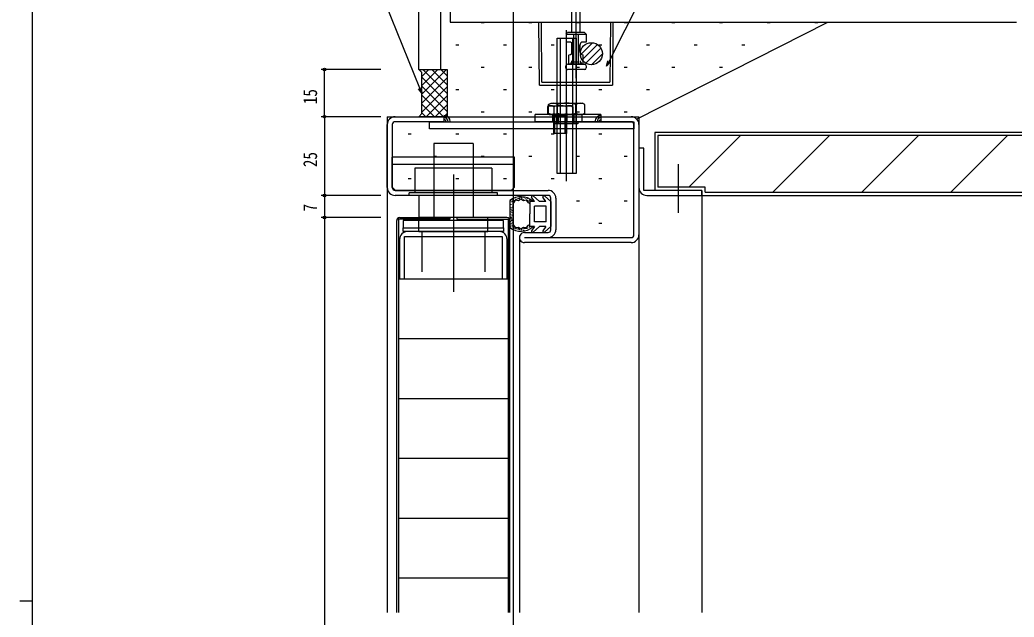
# Model space of a CAD drawing. Units: millimetres, scale not verified. Extents: x -567 to 567, y -403 to 403.
# Drawn here: x -566.7 to -250.7, y 18.9 to 208.6 of the extents above; entities that cross this region are included whole.
import ezdxf
from ezdxf.enums import TextEntityAlignment as Align

# ---------------------------------------------------------------- set-up
doc = ezdxf.new("R2010")
doc.units = ezdxf.units.MM
doc.header["$LTSCALE"] = 2
for name, color, linetype in [('0-2_YKK_11', 7, 'Continuous'), ('0-3_YKK_12', 2, 'Continuous'), ('0-4_YKK_13', 4, 'Continuous'), ('0-5_YKK_D', 6, 'Continuous'), ('0-6_YKK_ZWAK', 7, 'Continuous'), ('0-7_YSS_K', 3, 'Continuous'), ('0-8_YSS_KE', 3, 'Continuous')]:
    doc.layers.add(name, color=color, linetype=linetype)
doc.styles.add('ＭＳ ゴシック', font='')
doc.styles.get('ＭＳ ゴシック').set_extended_font_data('MS Gothic')

msp = doc.modelspace()

# ---------------------------------------------------------------- linework, layer by layer
at = {"layer": '0-2_YKK_11'}
for p, q in [((-449.914, 155.314), (-449.914, 175.314)), ((-448.314, 175.314), (-448.314, 155.314)), ((-371.514, 140.314), (-371.514, 175.314)), ((-369.914, 175.314), (-369.914, 140.314)), ((-447.414, 154.414), (-398.814, 154.414)), ((-398.814, 152.814), (-447.414, 152.814)), ((-397.914, 141.915), (-397.914, 151.914)), ((-396.314, 151.914), (-396.314, 141.914)), ((-414.314, 141.315), (-443.514, 141.315)), ((-406.314, 141.015), (-398.814, 141.015)), ((-406.314, 139.414), (-372.414, 139.414)), ((-372.414, 137.814), (-406.314, 137.814))]:
    msp.add_line(p, q, dxfattribs=at)
for points in [[(-447.414, 177.814), (-431.914, 177.814), (-431.914, 176.214), (-447.414, 176.214)], [(-372.414, 176.214), (-381.914, 176.214), (-381.914, 177.814), (-372.414, 177.814)], [(-349.914, 154.425), (-368.314, 154.425), (-368.314, 167.825), (-369.914, 167.825), (-369.914, 155.325)], [(-367.414, 152.825), (-349.914, 152.825), (-349.914, 154.425)], [(-446.014, 138.815), (-446.014, 126.315), (-444.414, 126.315), (-444.414, 139.715)], [(-444.414, 139.715), (-413.414, 139.715), (-413.414, 126.315), (-411.814, 126.315), (-411.814, 138.815)]]:
    msp.add_lwpolyline(points, dxfattribs=at)
for points in [[(-413.014, 144.815), (-444.814, 144.815), (-444.814, 142.515), (-413.014, 142.515)], [(-444.814, 142.515), (-413.014, 142.515), (-413.014, 141.315), (-444.814, 141.315)]]:
    msp.add_lwpolyline(points, close=True, dxfattribs=at)
for centre, radius, start, end in [((-447.414, 175.314), 2.5, 89.99998, 180.00002), ((-372.414, 175.314), 2.5, 360, 89.99998), ((-447.414, 175.314), 0.9, 89.99998, 180.00002), ((-372.414, 175.314), 0.9, 360, 89.99998), ((-447.414, 155.314), 2.5, 179.99967, 270), ((-447.414, 155.314), 0.9, 180.00002, 270), ((-367.414, 155.325), 2.5, 180.00001, 269.99999), ((-398.814, 151.914), 2.5, 360, 89.99998), ((-398.814, 151.914), 0.9, 360, 89.99998), ((-443.514, 138.815), 2.5, 90.00001, 179.99999), ((-414.314, 138.815), 2.5, 0.00001, 89.99999), ((-406.314, 139.414), 1.6, 89.99946, 270), ((-398.814, 141.915), 0.9, 270.00099, 360), ((-398.814, 141.914), 2.5, 270, 360), ((-372.414, 140.314), 0.9, 270, 360), ((-372.414, 140.314), 2.5, 270, 360)]:
    msp.add_arc(centre, radius, start, end, dxfattribs=at)
at = {"layer": '0-3_YKK_12'}
for p, q in [((-409.914, 281.452), (-409.914, -194.766)), ((-449.914, 177.814), (-449.914, 20.365)), ((-449.914, 177.814), (-369.914, 177.814)), ((-369.914, 177.814), (-369.914, 20.365)), ((-439.914, 152.814), (-439.914, 145.814)), ((-349.914, 152.825), (-349.914, 20.365)), ((-407.914, 139.414), (-407.914, 20.365))]:
    msp.add_line(p, q, dxfattribs=at)
at = {"layer": '0-4_YKK_13'}
for p, q in [((-389.903, 190.025), (-389.903, 228.313)), ((-391.203, 204.519), (-391.203, 220.651)), ((-388.603, 204.519), (-388.603, 220.651)), ((-401.528, 187.814), (-401.703, 207.814)), ((-401.703, 207.814), (-378.168, 207.814)), ((-400.737, 188.814), (-400.903, 207.814)), ((-378.968, 207.814), (-379.134, 188.814)), ((-378.168, 207.814), (-378.343, 187.814)), ((-394.828, 159.819), (-394.828, 202.814)), ((-393.103, 204.019), (-392.603, 204.519)), ((-393.103, 204.019), (-393.103, 201.519)), ((-393.103, 204.019), (-386.703, 204.019)), ((-392.914, 157.319), (-392.914, 205.314)), ((-387.203, 204.519), (-392.603, 204.519)), ((-391, 202.814), (-391, 159.819)), ((-390.653, 194.519), (-390.653, 204.019)), ((-389.153, 194.519), (-389.153, 204.019)), ((-386.703, 204.019), (-387.203, 204.519)), ((-392.103, 201.519), (-393.103, 201.519)), ((-391.203, 198.083), (-391.203, 200.955)), ((-391.103, 198.519), (-391.103, 200.519)), ((-388.703, 198.519), (-388.703, 200.519)), ((-388.603, 198.083), (-388.603, 200.955)), ((-384.713, 201.3), (-388.513, 197.501)), ((-383.059, 200.709), (-387.921, 195.847)), ((-381.982, 199.541), (-386.753, 194.77)), ((-392.153, 194.519), (-392.153, 197.519)), ((-387.703, 197.519), (-387.653, 197.519)), ((-387.653, 194.519), (-387.653, 197.519)), ((-381.527, 197.751), (-384.963, 194.315)), ((-393.153, 193.319), (-393.153, 194.019)), ((-392.653, 194.519), (-387.153, 194.519)), ((-387.153, 192.819), (-392.653, 192.819)), ((-387.653, 194.519), (-392.153, 194.519)), ((-391.203, 195.519), (-391.203, 194.519)), ((-390.653, 195.269), (-389.153, 195.269)), ((-388.603, 195.519), (-388.603, 194.519)), ((-386.653, 194.019), (-386.653, 193.319)), ((-401.528, 187.814), (-378.343, 187.814)), ((-400.737, 188.814), (-379.134, 188.814)), ((-394.99, 183.76), (-394.99, 170.249)), ((-398.49, 181.314), (-399.032, 181.002)), ((-399.032, 181.002), (-399.032, 178.827)), ((-398.49, 181.314), (-391.49, 181.314)), ((-397.011, 181.002), (-397.011, 178.827)), ((-395.757, 178.961), (-395.757, 181.668)), ((-394.99, 181.014), (-394.99, 173.714)), ((-392.989, 173.014), (-392.989, 181.014)), ((-392.97, 181.002), (-392.97, 178.827)), ((-391.49, 181.314), (-390.949, 181.002)), ((-390.949, 181.002), (-390.949, 178.827)), ((-389.984, 178.961), (-389.984, 181.668)), ((-381.99, 178.514), (-402.953, 178.514)), ((-402.953, 176.214), (-402.953, 178.514)), ((-398.49, 178.514), (-399.032, 178.827)), ((-398.644, 178.961), (-397.87, 178.514)), ((-398.49, 178.514), (-391.49, 178.514)), ((-397.87, 178.514), (-387.87, 178.514)), ((-397.24, 176.214), (-397.24, 178.514)), ((-396.61, 178.134), (-396.99, 178.514)), ((-396.99, 176.576), (-396.99, 178.314)), ((-396.99, 178.134), (-392.99, 178.134)), ((-396.99, 172.514), (-396.99, 177.856)), ((-396.61, 172.514), (-396.61, 178.134)), ((-395.989, 175.514), (-395.989, 178.514)), ((-395.489, 175.514), (-395.489, 178.514)), ((-393.37, 178.134), (-392.99, 178.514)), ((-393.37, 172.514), (-393.37, 178.134)), ((-392.74, 176.214), (-392.74, 178.514)), ((-391.49, 178.514), (-390.949, 178.827)), ((-390.489, 175.514), (-390.489, 178.514)), ((-389.989, 178.514), (-389.989, 175.514)), ((-387.99, 176.214), (-387.99, 178.514)), ((-387.097, 178.961), (-387.87, 178.514)), ((-422.664, 169.314), (-422.664, 145.814)), ((-409.514, 164.914), (-448.314, 164.914)), ((-448.314, 155.314), (-448.314, 164.914)), ((-409.514, 155.414), (-409.514, 164.914)), ((-409.514, 162.614), (-448.314, 162.614)), ((-416.714, 161.514), (-441.114, 161.514)), ((-441.114, 161.514), (-441.114, 153.614)), ((-416.714, 161.514), (-416.714, 153.614)), ((-357.412, 162.764), (-357.412, 147.237)), ((-428.914, 159.403), (-428.914, 122.217)), ((-448.314, 155.414), (-447.314, 154.414)), ((-410.514, 154.414), (-409.514, 155.414)), ((-410.514, 154.414), (-447.314, 154.414)), ((-442.914, 152.814), (-442.914, 153.614)), ((-414.914, 153.614), (-442.914, 153.614)), ((-414.914, 152.814), (-442.914, 152.814)), ((-414.914, 152.814), (-414.914, 153.614)), ((-408.996, 151.521), (-408.996, 151.721)), ((-408.28, 151.724), (-408.28, 151.924)), ((-407.862, 151.747), (-407.862, 151.947)), ((-407.719, 152.046), (-407.719, 152.246)), ((-407.182, 152.081), (-407.182, 152.281)), ((-407.039, 151.879), (-407.039, 152.079)), ((-406.431, 152.034), (-406.431, 152.234)), ((-406.017, 151.676), (-406.017, 151.876)), ((-405.454, 151.618), (-405.454, 151.818)), ((-403.133, 150.914), (-404.035, 152.262)), ((-401.514, 150.914), (-403.593, 152.659)), ((-399.533, 150.914), (-400.435, 152.262)), ((-397.914, 150.914), (-399.993, 152.659)), ((-410.914, 151.157), (-410.914, 142.672)), ((-410.88, 150.519), (-410.88, 150.719)), ((-410.618, 150.948), (-410.618, 151.148)), ((-410.506, 149.838), (-410.506, 150.038)), ((-410.434, 148.927), (-410.434, 149.127)), ((-410.381, 148.337), (-410.381, 148.537)), ((-410.22, 150.642), (-410.22, 150.842)), ((-410.117, 150.829), (-410.117, 151.029)), ((-410.041, 148.998), (-410.041, 149.198)), ((-410.01, 151.246), (-410.01, 151.446)), ((-409.914, 143.395), (-409.914, 150.434)), ((-409.771, 150.71), (-409.771, 150.91)), ((-409.532, 151.115), (-409.532, 151.315)), ((-408.614, 151.306), (-408.614, 151.506)), ((-406.538, 151.473), (-406.538, 151.673)), ((-405.278, 151.137), (-405.278, 151.337)), ((-404.95, 150.843), (-404.95, 151.043)), ((-404.614, 150.914), (-404.614, 146.914)), ((-403.133, 150.914), (-404.614, 150.914)), ((-404.574, 151.195), (-404.574, 151.395)), ((-403.114, 144.414), (-403.114, 149.414)), ((-399.533, 150.914), (-401.514, 150.914)), ((-397.914, 150.914), (-397.914, 142.914)), ((-445.914, 145.815), (-430.014, 145.815)), ((-417.914, 145.814), (-439.914, 145.814)), ((-439.914, 141.314), (-439.914, 145.814)), ((-411.914, 145.815), (-427.814, 145.815)), ((-417.914, 141.314), (-417.914, 145.814)), ((-410.595, 146.782), (-410.595, 146.982)), ((-410.559, 145.513), (-410.559, 145.713)), ((-410.523, 147.515), (-410.523, 147.715)), ((-410.416, 145.781), (-410.416, 145.981)), ((-410.238, 147.908), (-410.238, 148.108)), ((-410.184, 147.229), (-410.184, 147.429)), ((-410.184, 146.442), (-410.184, 146.642)), ((-404.614, 142.914), (-404.614, 146.914)), ((-446.914, 20.365), (-446.914, 144.815)), ((-410.914, 20.365), (-410.914, 144.815)), ((-410.761, 142.932), (-410.761, 143.132)), ((-410.613, 144.441), (-410.613, 144.641)), ((-410.416, 143.708), (-410.416, 143.908)), ((-410.345, 144.709), (-410.345, 144.909)), ((-410.327, 145.155), (-410.327, 145.355)), ((-410.212, 143.028), (-410.212, 143.228)), ((-410.13, 143.994), (-410.13, 144.194)), ((-410.129, 142.682), (-410.129, 142.882)), ((-409.831, 142.873), (-409.831, 143.073)), ((-409.389, 142.348), (-409.389, 142.548)), ((-408.924, 142.407), (-408.924, 142.607)), ((-408.912, 142.133), (-408.912, 142.333)), ((-408.685, 142.371), (-408.685, 142.571)), ((-408.184, 142.24), (-408.184, 142.44)), ((-407.731, 142.037), (-407.731, 142.237)), ((-406.61, 142.395), (-406.61, 142.595)), ((-406.443, 142.169), (-406.443, 142.369)), ((-406.111, 142.163), (-406.111, 142.363)), ((-405.689, 142.21), (-405.689, 142.41)), ((-405.302, 142.269), (-405.302, 142.469)), ((-404.68, 142.597), (-404.68, 142.797)), ((-403.133, 142.914), (-404.614, 142.914)), ((-403.133, 142.914), (-404.035, 141.567)), ((-401.514, 142.914), (-403.593, 141.17)), ((-399.414, 144.414), (-403.114, 144.414)), ((-399.533, 142.914), (-401.514, 142.915)), ((-399.533, 142.914), (-400.435, 141.567)), ((-397.914, 142.914), (-399.993, 141.17)), ((-439.914, 141.314), (-417.914, 141.314)), ((-438.914, 141.314), (-438.914, 128.517)), ((-418.914, 141.314), (-418.914, 128.517)), ((-408.316, 141.966), (-408.316, 142.166)), ((-407.922, 141.835), (-407.922, 142.035)), ((-407.159, 141.823), (-407.159, 142.023)), ((-407.135, 142.002), (-407.135, 142.202)), ((-406.526, 141.632), (-406.526, 141.832)), ((-446.314, 126.315), (-411.514, 126.315)), ((-446.314, 107.315), (-411.514, 107.315)), ((-446.314, 88.315), (-411.514, 88.315)), ((-446.314, 69.315), (-411.514, 69.315)), ((-446.314, 50.315), (-411.514, 50.315)), ((-446.314, 31.315), (-411.514, 31.315))]:
    msp.add_line(p, q, dxfattribs=at)
for points in [[(-395.914, 159.819), (-395.914, 202.814), (-389.914, 202.814), (-389.914, 159.819)], [(-436.514, 176.214), (-371.514, 176.214), (-371.514, 173.914), (-436.514, 173.914)]]:
    msp.add_lwpolyline(points, close=True, dxfattribs=at)
for points in [[(-386.703, 204.019), (-386.703, 201.519), (-387.703, 201.519)], [(-398.644, 178.961), (-398.644, 181.668), (-397.87, 182.114), (-387.87, 182.114)], [(-387.097, 178.961), (-387.097, 181.668), (-387.87, 182.114)], [(-381.99, 178.514), (-381.99, 176.214), (-402.953, 176.214)], [(-392.99, 178.314), (-392.99, 172.514), (-396.99, 172.514)], [(-389.389, 176.214), (-389.389, 175.514), (-396.589, 175.514), (-396.589, 176.214)], [(-422.664, 169.314), (-435.164, 169.314), (-435.164, 145.814)], [(-405.025, 150.49), (-405.615, 151.257), (-406.575, 151.132), (-407.414, 151.614), (-407.81, 151.394), (-408.253, 151.132), (-409.213, 151.257), (-409.803, 150.49)], [(-399.414, 144.414), (-399.414, 149.414), (-403.114, 149.414)], [(-430.014, 145.815), (-430.014, 145.215), (-446.314, 145.215), (-446.314, 20.365)], [(-427.814, 145.815), (-427.814, 145.215), (-411.514, 145.215), (-411.514, 20.365)], [(-409.803, 143.339), (-409.213, 142.572), (-408.253, 142.697), (-407.81, 142.435), (-407.414, 142.214), (-406.575, 142.697), (-405.615, 142.572), (-405.025, 143.339)]]:
    msp.add_lwpolyline(points, dxfattribs=at)
msp.add_circle((-385.027, 197.814), 3.5, dxfattribs=at)
for centre, radius, start, end in [((-392.103, 200.519), 1, 359.99998, 89.99998), ((-387.703, 200.519), 1, 89.99998, 179.99998), ((-392.103, 198.519), 1, 269.99998, 359.99998), ((-387.703, 198.519), 1, 179.99998, 269.99998), ((-392.653, 194.019), 0.5, 89.99998, 179.99998), ((-392.653, 193.319), 0.5, 179.99998, 269.99998), ((-392.203, 195.519), 1, 269.99998, 359.99998), ((-387.603, 195.519), 1, 179.99998, 269.99998), ((-387.153, 194.019), 0.5, 359.99998, 89.99998), ((-387.153, 193.319), 0.5, 269.99998, 359.99998), ((-398.021, 179.525), 1.789, 55.61575, 124.38425), ((-397.2, 179.559), 2.556, 55.61575, 124.38425), ((-394.99, 174.627), 6.687, 72.41205, 107.58795), ((-392.87, 172.561), 9.553, 72.41205, 107.58795), ((-391.959, 179.525), 1.789, 55.61575, 124.38425), ((-388.54, 179.559), 2.556, 55.61575, 124.38425), ((-398.021, 180.303), 1.789, 235.61575, 304.38425), ((-397.2, 181.07), 2.556, 235.61575, 304.38425), ((-397.19, 178.314), 0.2, 0, 90), ((-394.99, 185.202), 6.687, 252.41205, 287.58795), ((-392.87, 188.068), 9.553, 252.41205, 287.58795), ((-392.79, 178.314), 0.2, 90, 180), ((-391.959, 180.303), 1.789, 235.61575, 304.38425), ((-388.54, 181.07), 2.556, 235.61575, 304.38425), ((-407.414, 146.914), 5.5, 46.65824, 129.51963), ((-403.786, 152.429), 0.3, 49.99756, 213.78886), ((-400.186, 152.429), 0.3, 49.99756, 213.78886), ((-407.414, 146.914), 4.3, 49.37051, 56.2499), ((-445.914, 144.815), 1, 90, 180), ((-411.914, 144.815), 1, 0, 90), ((-407.414, 146.914), 5.5, 230.48036, 313.34175), ((-407.414, 146.914), 4.3, 303.7499, 310.62928), ((-403.786, 141.4), 0.3, 146.21114, 310.00244), ((-400.186, 141.4), 0.3, 146.21114, 310.00244)]:
    msp.add_arc(centre, radius, start, end, dxfattribs=at)
at = {"layer": '0-5_YKK_D'}
for p, q in [((-451.914, 192.814), (-470.914, 192.814)), ((-469.914, 177.814), (-469.914, 192.814)), ((-451.914, 177.814), (-470.914, 177.814)), ((-451.914, 177.814), (-470.914, 177.814)), ((-469.914, 177.814), (-469.914, 152.814)), ((-451.914, 152.814), (-470.914, 152.814)), ((-451.914, 152.814), (-470.914, 152.814)), ((-469.914, 152.814), (-469.914, 145.815)), ((-451.914, 145.815), (-470.914, 145.815)), ((-451.914, 145.815), (-470.914, 145.815)), ((-469.914, 145.815), (-469.914, -121.186))]:
    msp.add_line(p, q, dxfattribs=at)
for points in [[(-438.914, 185.314), (-439.551, 186.89), (-455.775, 227.004), (-509.675, 227.004)], [(-380.205, 193.815), (-379.437, 195.332), (-363.99, 225.806), (-345.61, 225.806)], [(-379.031, 195.126), (-380.205, 193.815), (-379.843, 195.538)], [(-439.129, 187.061), (-438.914, 185.314), (-439.974, 186.72)]]:
    msp.add_lwpolyline(points, dxfattribs=at)
for centre in [(-469.914, 192.814), (-469.914, 177.814), (-469.914, 177.814), (-469.914, 152.814), (-469.914, 152.814), (-469.914, 145.815), (-469.914, 145.815)]:
    msp.add_circle(centre, 0.425, dxfattribs=at)
at = {"layer": '0-6_YKK_ZWAK'}
for p, q in [((-562.7, -351), (-562.7, 399)), ((-566.7, 24), (-562.7, 24))]:
    msp.add_line(p, q, dxfattribs=at)
at = {"layer": '0-7_YSS_K'}
for p, q in [((-420.08, 207.707), (-419.08, 207.707)), ((-404.93, 207.707), (-403.93, 207.707)), ((-389.78, 207.707), (-388.78, 207.707)), ((-374.63, 207.707), (-373.63, 207.707)), ((-370.646, 177.082), (-309.914, 207.814)), ((-359.48, 207.707), (-358.48, 207.707)), ((-344.33, 207.707), (-343.33, 207.707)), ((-329.18, 207.707), (-328.18, 207.707)), ((-314.03, 207.707), (-313.03, 207.707)), ((-428.155, 200.632), (-427.155, 200.632)), ((-413.005, 200.632), (-412.005, 200.632)), ((-397.855, 200.632), (-396.855, 200.632)), ((-382.705, 200.632), (-381.705, 200.632)), ((-367.555, 200.632), (-366.555, 200.632)), ((-352.405, 200.632), (-351.405, 200.632)), ((-337.255, 200.632), (-336.255, 200.632)), ((-439.535, 192.814), (-439.724, 192.625)), ((-439.535, 192.814), (-439.724, 192.625)), ((-431.05, 192.814), (-438.914, 184.95)), ((-433.878, 192.814), (-438.914, 187.778)), ((-436.706, 192.814), (-438.914, 190.607)), ((-431.05, 192.814), (-438.914, 184.95)), ((-433.878, 192.814), (-438.914, 187.778)), ((-436.706, 192.814), (-438.914, 190.607)), ((-430.914, 185.16), (-438.569, 192.814)), ((-430.914, 185.16), (-438.569, 192.814)), ((-430.914, 187.988), (-435.74, 192.814)), ((-430.914, 187.988), (-435.74, 192.814)), ((-430.914, 190.817), (-432.912, 192.814)), ((-430.914, 190.817), (-432.912, 192.814)), ((-420.08, 193.557), (-419.08, 193.557)), ((-404.93, 193.557), (-403.93, 193.557)), ((-389.78, 193.557), (-388.78, 193.557)), ((-374.63, 193.557), (-373.63, 193.557)), ((-359.48, 193.557), (-358.48, 193.557)), ((-344.33, 193.557), (-343.33, 193.557)), ((-430.914, 182.331), (-438.914, 190.331)), ((-430.914, 182.331), (-438.914, 190.331)), ((-430.914, 190.122), (-438.914, 182.122)), ((-430.914, 190.122), (-438.914, 182.122)), ((-430.914, 179.503), (-438.914, 187.503)), ((-430.914, 179.503), (-438.914, 187.503)), ((-430.914, 187.293), (-438.914, 179.293)), ((-430.914, 187.293), (-438.914, 179.293)), ((-428.155, 186.482), (-427.155, 186.482)), ((-413.005, 186.482), (-412.005, 186.482)), ((-397.855, 186.482), (-396.855, 186.482)), ((-382.705, 186.482), (-381.705, 186.482)), ((-367.555, 186.482), (-366.555, 186.482)), ((-352.405, 186.482), (-352.071, 186.482)), ((-432.054, 177.814), (-438.914, 184.674)), ((-432.054, 177.814), (-438.914, 184.674)), ((-430.914, 184.465), (-437.564, 177.814)), ((-430.914, 184.465), (-437.564, 177.814)), ((-434.883, 177.814), (-438.914, 181.846)), ((-434.883, 177.814), (-438.914, 181.846)), ((-430.914, 181.636), (-434.736, 177.814)), ((-430.914, 181.636), (-434.736, 177.814)), ((-437.711, 177.814), (-438.914, 179.018)), ((-437.711, 177.814), (-438.914, 179.018)), ((-430.914, 178.808), (-431.907, 177.814)), ((-430.914, 178.808), (-431.907, 177.814)), ((-420.08, 179.407), (-419.08, 179.407)), ((-404.93, 179.407), (-403.93, 179.407)), ((-389.78, 179.407), (-388.78, 179.407)), ((-374.63, 179.407), (-373.63, 179.407)), ((-443.305, 172.332), (-442.305, 172.332)), ((-428.155, 172.332), (-427.155, 172.332)), ((-413.005, 172.332), (-412.005, 172.332)), ((-397.855, 172.332), (-396.855, 172.332)), ((-382.705, 172.332), (-381.705, 172.332)), ((-364.911, 172.825), (-364.911, 154.425)), ((-223.911, 172.825), (-364.911, 172.825)), ((-363.911, 171.825), (-363.911, 155.425)), ((-224.911, 171.825), (-363.911, 171.825)), ((-337.616, 171.825), (-354.016, 155.425)), ((-309.332, 171.825), (-327.332, 153.825)), ((-281.049, 171.825), (-299.049, 153.825)), ((-252.764, 171.825), (-270.764, 153.825)), ((-435.23, 165.257), (-434.23, 165.257)), ((-420.08, 165.257), (-419.08, 165.257)), ((-404.93, 165.257), (-403.93, 165.257)), ((-389.78, 165.257), (-388.78, 165.257)), ((-374.63, 165.257), (-373.63, 165.257)), ((-443.305, 158.182), (-442.305, 158.182)), ((-428.155, 158.182), (-427.155, 158.182)), ((-413.005, 158.182), (-412.005, 158.182)), ((-397.855, 158.182), (-396.855, 158.182)), ((-382.705, 158.182), (-381.705, 158.182)), ((-349.914, 154.425), (-364.911, 154.425)), ((-349.914, 154.425), (-349.914, 152.825)), ((-348.911, 153.825), (-200.911, 153.825)), ((-389.78, 151.107), (-388.78, 151.107)), ((-374.63, 151.107), (-373.63, 151.107)), ((-382.705, 144.032), (-381.705, 144.032))]:
    msp.add_line(p, q, dxfattribs=at)
msp.add_lwpolyline([(-439.914, 177.814), (-438.914, 178.814), (-438.914, 191.814), (-439.914, 192.814), (-430.914, 192.814), (-430.914, 177.814)], close=True, dxfattribs=at)
msp.add_lwpolyline([(-439.914, 177.814), (-438.914, 178.814), (-438.914, 191.814), (-439.914, 192.814), (-430.914, 192.814), (-430.914, 177.814)], close=True, dxfattribs=at)
for points in [[(-439.914, 177.814), (-438.914, 178.814), (-438.914, 191.814), (-439.914, 192.814)], [(-439.914, 177.814), (-438.914, 178.814), (-438.914, 191.814), (-439.914, 192.814)], [(-349.914, 152.825), (-199.911, 152.825), (-199.911, 172.825), (-209.911, 172.825)], [(-348.911, 153.825), (-348.911, 155.425), (-363.911, 155.425)]]:
    msp.add_lwpolyline(points, dxfattribs=at)
for centre, radius, start, end in [((-431.914, 176.214), 2, 359.99984, 89.99982), ((-431.914, 176.214), 2, 359.99984, 89.99982), ((-431.914, 176.214), 1.333, 359.99984, 89.99982), ((-431.914, 176.214), 1.333, 359.99984, 89.99982), ((-381.914, 176.214), 2, 90.00002, 180), ((-381.914, 176.214), 1.333, 90.00002, 180), ((-431.914, 176.214), 0.667, 359.99984, 89.99982), ((-431.914, 176.214), 0.667, 359.99984, 89.99982), ((-381.914, 176.214), 0.667, 90.00002, 180)]:
    msp.add_arc(centre, radius, start, end, dxfattribs=at)
at = {"layer": '0-8_YSS_KE'}
for p, q in [((-429.914, 287.814), (-429.914, 207.814)), ((-439.914, 192.814), (-439.914, 237.814)), ((-432.914, 192.814), (-432.914, 237.814)), ((-429.914, 207.814), (-249.914, 207.814)), ((-439.914, 192.814), (-432.914, 192.814))]:
    msp.add_line(p, q, dxfattribs=at)

# ---------------------------------------------------------------- texts
at = {"layer": '0-5_YKK_D', "style": 'ＭＳ ゴシック', "width": 0.8}
for s, p in [('15', (-470.914, 181.794)), ('25', (-470.914, 161.794)), ('7', (-470.914, 147.715))]:
    msp.add_text(s, height=4.399, rotation=90, dxfattribs=at).set_placement(p, align=Align.BOTTOM_LEFT)

doc.saveas('drawing.dxf')
